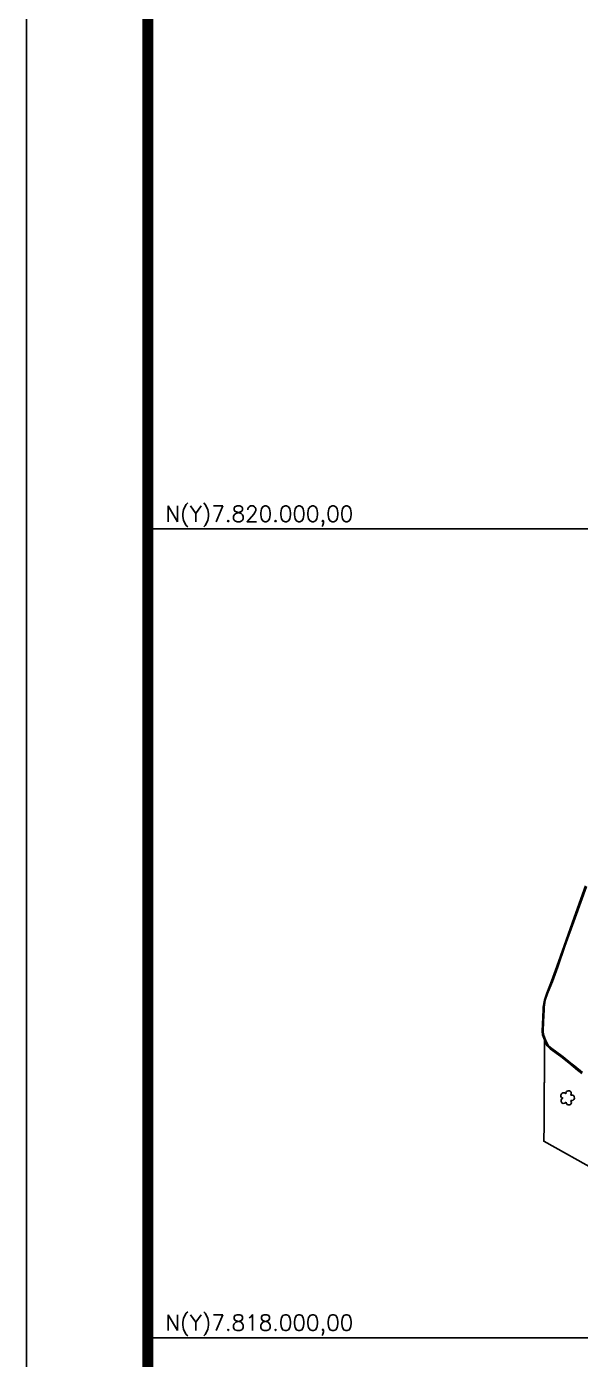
# Model space of a CAD drawing. Extents: x 739818 to 746118, y 7816232 to 7825142.
# Drawn here: x 739818 to 741187, y 7817946 to 7821242 of the extents above; entities that cross this region are included whole.
import ezdxf
from ezdxf.enums import TextEntityAlignment as Align

# ---------------------------------------------------------------- set-up
doc = ezdxf.new("R2010")
doc.units = 0
doc.header["$MEASUREMENT"] = 0
doc.linetypes.add('CONTINUO', pattern=[0])
doc.linetypes.add('LIN0', pattern=[0])
doc.layers.add('0114001148', color=1, linetype='Continuous', lineweight=25)
for name, color, linetype in [('0114001148054', 5, 'Continuous'), ('_SIMBOLO ARVORE', 118, 'Continuous'), ('MALHA', 8, 'Continuous'), ('MARGEM', 5, 'Continuous'), ('SEDE', 7, 'Continuous')]:
    doc.layers.add(name, color=color, linetype=linetype)
doc.styles.add('Simplex', font='simplex.shx')

msp = doc.modelspace()

# ---------------------------------------------------------------- linework, layer by layer
at = {"layer": '0114001148', "linetype": 'ByBlock'}
msp.add_lwpolyline([(741199.7, 7819116.9), (741171.8, 7819038.9), (741146.5, 7818968.7), (741128.9, 7818918.1), (741115.4, 7818881.9), (741103.8, 7818851.7), (741097.9, 7818835), (741095.1, 7818817.2), (741094.6, 7818811), (741092.2, 7818757.9), (741093.2, 7818749), (741098.1, 7818736.6), (741097.1, 7818526.7), (741096.3, 7818485.7), (741229.1, 7818411.8)], dxfattribs=at)
at = {"layer": '0114001148054', "linetype": 'ByBlock', "elevation": 624}
msp.add_lwpolyline([(741192.1, 7818655.9), (741173.3, 7818671), (741163.6, 7818678.5), (741144, 7818694.2), (741125, 7818708.5), (741116.2, 7818714.8), (741112.2, 7818718), (741108.3, 7818721.8), (741105.4, 7818726), (741100.8, 7818736.2), (741095.6, 7818749.6), (741094.6, 7818758), (741095.6, 7818780.7), (741097, 7818810.8), (741097.5, 7818816.9), (741100.2, 7818834.5), (741106, 7818850.9), (741117.6, 7818881.1), (741131.1, 7818917.3), (741148.8, 7818967.9), (741174.1, 7819038), (741202, 7819116)], dxfattribs=at)
at = {"layer": '_SIMBOLO ARVORE', "linetype": 'CONTINUO'}
msp.add_polyline3d([(741151.5, 7818582.1, 0), (741148.4, 7818579.6, 0), (741144.6, 7818579.1, 0), (741141.9, 7818580.2, 0), (741140, 7818582.1, 0), (741139.2, 7818584.2, 0), (741139, 7818587.5, 0), (741140, 7818589.5, 0), (741141.1, 7818591, 0), (741143.3, 7818592.5, 0), (741141.9, 7818592.9, 0), (741140.5, 7818594.1, 0), (741138.9, 7818596.6, 0), (741138.6, 7818599.7, 0), (741139.8, 7818602.8, 0), (741141, 7818604, 0), (741143.2, 7818605.3, 0), (741145.6, 7818605.7, 0), (741147.5, 7818605.4, 0), (741149, 7818604.7, 0), (741150.6, 7818603.2, 0), (741151.1, 7818606, 0), (741151.5, 7818607.1, 0), (741152.7, 7818608.7, 0), (741154.5, 7818609.4, 0), (741156.3, 7818610.1, 0), (741158.3, 7818610.3, 0), (741160.2, 7818610.1, 0), (741161.7, 7818609.2, 0), (741162.9, 7818608, 0), (741163.9, 7818606, 0), (741164.2, 7818603.9, 0), (741163.3, 7818600, 0), (741166.1, 7818600, 0), (741168.3, 7818599.5, 0), (741170.5, 7818597.8, 0), (741171.6, 7818596.4, 0), (741172, 7818591.1, 0), (741170.6, 7818588.7, 0), (741168.9, 7818587.1, 0), (741166.1, 7818586.3, 0), (741163.7, 7818586.5, 0), (741165, 7818581.5, 0), (741164.4, 7818579.4, 0), (741163, 7818577.4, 0), (741161.4, 7818576.1, 0), (741159.1, 7818575.5, 0), (741156.9, 7818575.7, 0), (741155.2, 7818576.1, 0), (741153.3, 7818578, 0), (741151.9, 7818579.7, 0), (741151.5, 7818582.3, 0)], dxfattribs=at)
at = {"layer": 'MALHA', "linetype": 'ByBlock'}
for points in [[(741608.2, 7820000), (740117.5, 7820000)], [(741922.2, 7818000), (740117.5, 7818000)]]:
    msp.add_lwpolyline(points, dxfattribs=at)
at = {"layer": 'MARGEM', "color": 174, "linetype": 'LIN0', "flags": 128}
msp.add_lwpolyline([(746117.5, 7816232.2), (746117.5, 7825142.2), (739817.5, 7825142.2), (739817.5, 7816232.2)], close=True, dxfattribs=at)
at = {"layer": 'MARGEM', "color": 174, "linetype": 'LIN0', "const_width": 27.3, "flags": 128}
msp.add_lwpolyline([(745817.5, 7817235.4), (745817.5, 7824842.2), (740117.5, 7824842.2), (740117.5, 7817235.4)], close=True, dxfattribs=at)
at = {"layer": 'SEDE'}
msp.add_lwpolyline([(741190.8, 7818653.4), (741179.8, 7818661.9), (741158.6, 7818679.3), (741138.9, 7818695), (741112.4, 7818714.1), (741105.1, 7818721.7), (741098.1, 7818733.3), (741097.1, 7818526.7), (741096.3, 7818485.7), (741229.1, 7818411.8)], dxfattribs=at)

# ---------------------------------------------------------------- texts
at = {"layer": 'MALHA', "style": 'Simplex'}
for s, p in [('N(Y)7.820.000,00', (740160.6, 7820005.9)), ('N(Y)7.818.000,00', (740160.6, 7818005.9))]:
    msp.add_text(s, height=39, dxfattribs=at).set_placement(p, align=Align.BOTTOM_LEFT)

doc.saveas('drawing.dxf')
